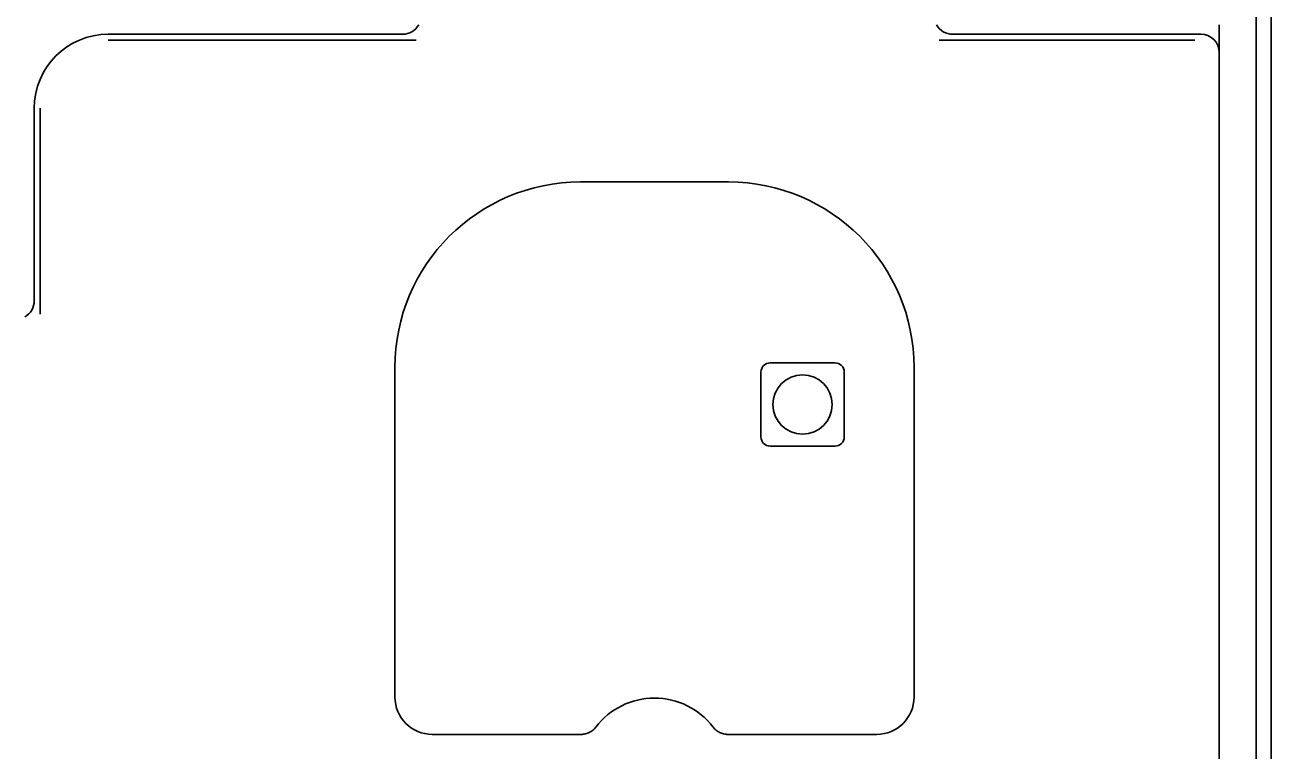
# Model space of a CAD drawing. Header units: inches. Extents: x 90 to 4162, y -443 to 3471.
# Drawn here: x 2934.4 to 3001.7, y 2711.6 to 2750.8 of the extents above; entities that cross this region are included whole.
import ezdxf

# ---------------------------------------------------------------- set-up
doc = ezdxf.new("R2010")
doc.units = ezdxf.units.IN
doc.layers.add('1', color=7, linetype='Continuous', true_color=0xffffff)

msp = doc.modelspace()

# ---------------------------------------------------------------- linework, layer by layer
at = {"layer": '1', "color": 7, "linetype": 'Continuous', "lineweight": 35}
for p, q in [((3000.891, 3299.226), (3000.891, 2659.376)), ((3001.691, 2642.176), (3001.691, 2964.373)), ((2998.891, 2659.076), (2998.891, 2750.778)), ((2938.891, 2750.276), (2954.792, 2750.276)), ((2938.891, 2749.961), (2955.519, 2749.961)), ((2983.763, 2749.961), (2997.576, 2749.961)), ((2984.49, 2750.276), (2997.892, 2750.276)), ((2998.891, 2749.277), (2998.891, 2663.276)), ((2934.891, 2735.876), (2934.891, 2746.276)), ((2935.207, 2735.149), (2935.207, 2746.276)), ((2972.391, 2742.294), (2964.391, 2742.294)), ((2978.141, 2732.526), (2974.641, 2732.526)), ((2954.374, 2732.276), (2954.374, 2714.476)), ((2974.141, 2732.026), (2974.141, 2728.526)), ((2978.641, 2728.526), (2978.641, 2732.026)), ((2982.408, 2714.476), (2982.408, 2732.276)), ((2974.641, 2728.026), (2978.141, 2728.026)), ((2956.391, 2712.459), (2964.429, 2712.459)), ((2972.353, 2712.459), (2980.391, 2712.459))]:
    msp.add_line(p, q, dxfattribs=at)
msp.add_circle((2976.391, 2730.274), 1.6, dxfattribs=at)
for centre, radius, start, end in [((2938.891, 2746.276), 4, 90, 180), ((2964.391, 2732.276), 10.017, 90, 180), ((2972.391, 2732.276), 10.017, 0, 90), ((2974.641, 2732.026), 0.5, 90, 180), ((2978.141, 2732.026), 0.5, 0, 90), ((2974.641, 2728.526), 0.5, 180, 270), ((2978.141, 2728.526), 0.5, 270, 0), ((2956.391, 2714.476), 2.017, 180, 270), ((2968.391, 2710.438), 3.983, 37.31922, 142.68078), ((2980.391, 2714.476), 2.017, 270, 0)]:
    msp.add_arc(centre, radius, start, end, dxfattribs=at)
for centre, major_axis, start_param, end_param in [((2954.79, 2751.277), (0.708, -0.708), 5.498396, 6.545231), ((2984.492, 2751.277), (-0.708, -0.708), 6.021139, 7.067974), ((2997.89, 2749.276), (0.708, 0.708), 5.498396, 7.067974), ((2933.89, 2735.877), (0.708, -0.708), 6.021139, 7.067974)]:
    msp.add_ellipse(centre, major_axis=major_axis, ratio=0.998783, start_param=start_param, end_param=end_param, dxfattribs=at)
for points in [[(2964.429, 2712.459), (2964.506, 2712.459), (2964.582, 2712.468), (2964.731, 2712.503), (2964.804, 2712.529), (2964.941, 2712.597), (2965.006, 2712.639), (2965.124, 2712.736), (2965.177, 2712.792), (2965.224, 2712.852)], [(2971.558, 2712.852), (2971.605, 2712.792), (2971.658, 2712.736), (2971.776, 2712.639), (2971.841, 2712.597), (2971.978, 2712.529), (2972.051, 2712.503), (2972.2, 2712.468), (2972.276, 2712.459), (2972.353, 2712.459)]]:
    msp.add_open_spline(points, degree=3, knots=[0, 0, 0, 0, 0.25, 0.25, 0.5, 0.5, 0.75, 0.75, 1, 1, 1, 1], dxfattribs=at)

doc.saveas('drawing.dxf')
